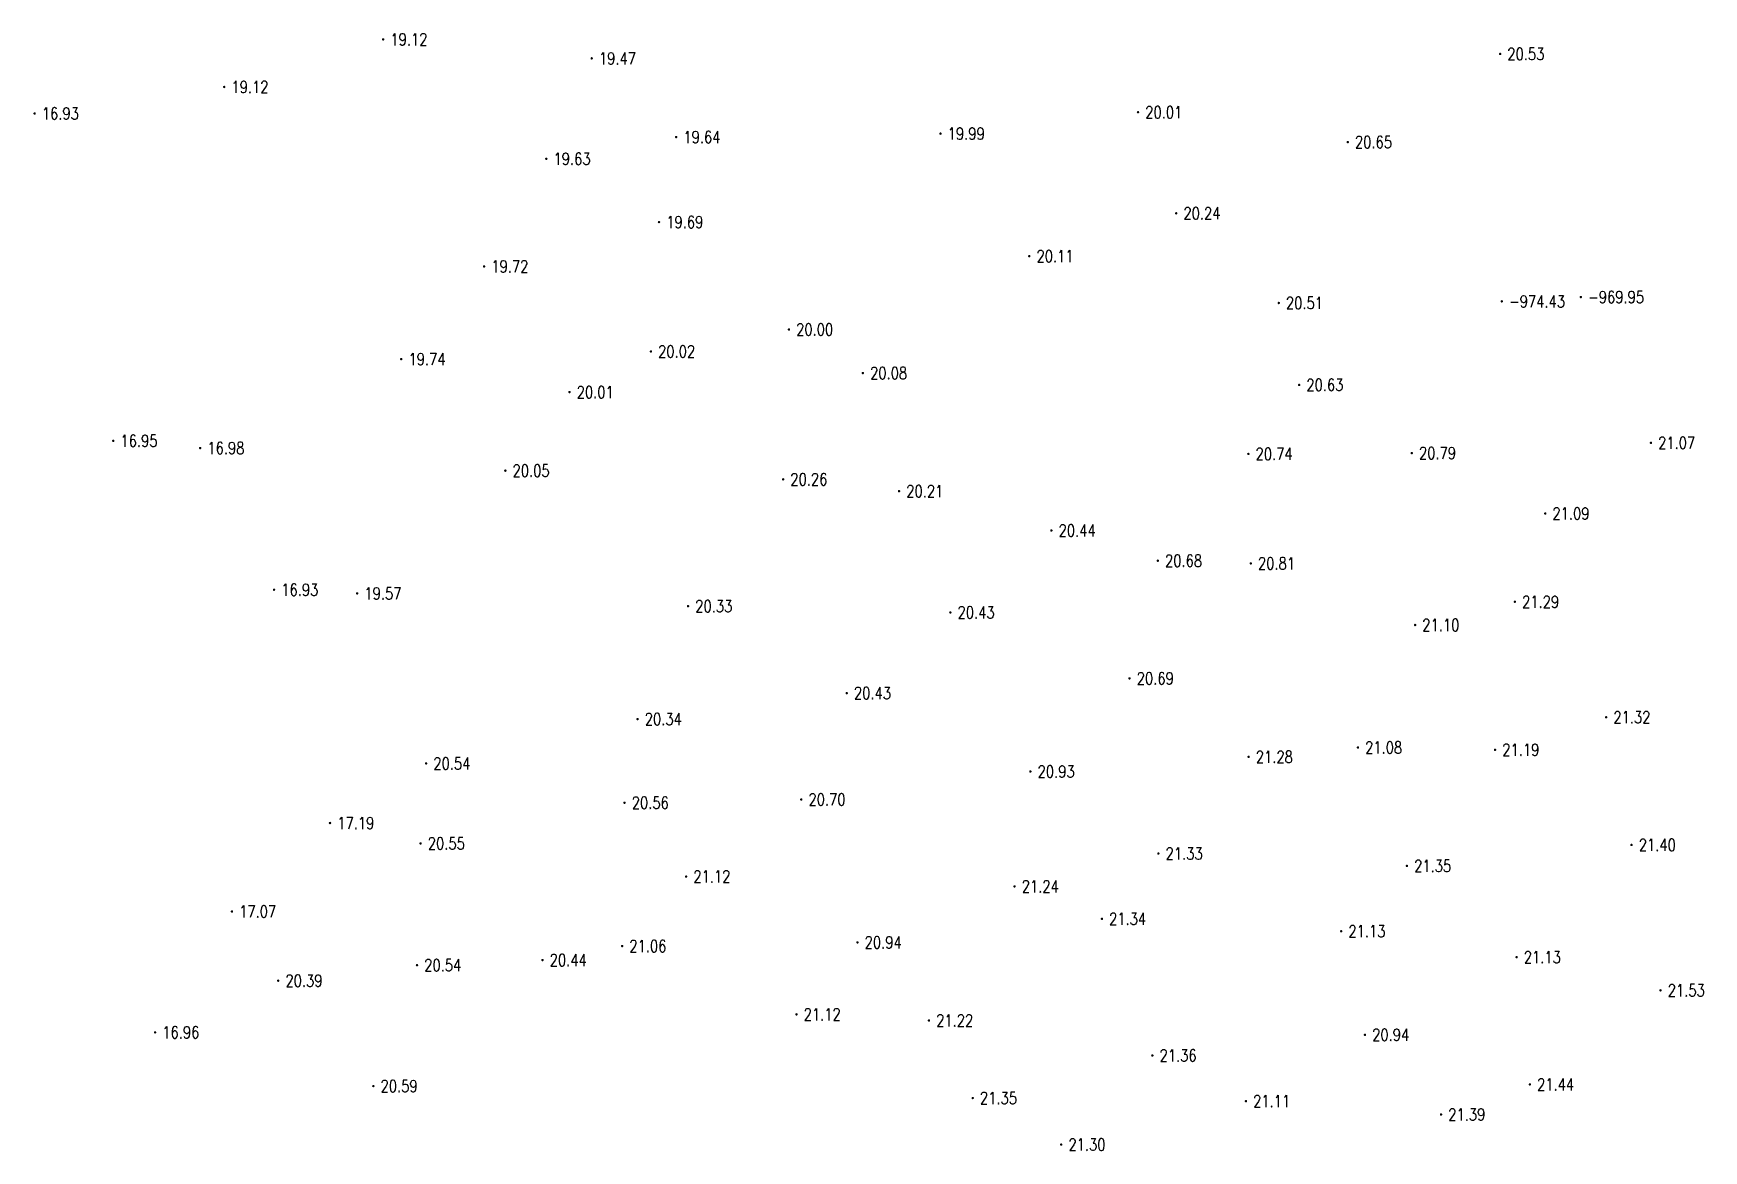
# Model space of a CAD drawing. Extents: x 476861 to 479475, y 2367369 to 2370541.
# Drawn here: x 477134.5 to 477273.5, y 2369047.3 to 2369140.3 of the extents above; entities that cross this region are included whole.
import ezdxf
from ezdxf.enums import TextEntityAlignment as Align

# ---------------------------------------------------------------- set-up
doc = ezdxf.new("R2010")
doc.units = 0
doc.header["$LTSCALE"] = 0.5
doc.layers.get('0').update_dxf_attribs({"linetype": 'CONTINUOUS'})
doc.layers.add('GCD', color=1, linetype='CONTINUOUS')
doc.styles.add('HZ', font='rs.shx', dxfattribs={"width": 0.8, "bigfont": 'hztxt.shx'})

# ---------------------------------------------------------------- blocks, each defined once
blk = doc.blocks.new('GC200')
at = {"linetype": 'Continuous', "const_width": 0.2, "flags": 128}
blk.add_lwpolyline([(-0.1, 0, 1), (0.1, 0, 1)], format="xyb", close=True, dxfattribs=at)

msp = doc.modelspace()

# ---------------------------------------------------------------- block references
at = {"layer": 'GCD', "linetype": 'Continuous'}
ref = msp.add_blockref('GC200', (477163.627, 2369139.833, 19.118), dxfattribs=dict(at, xscale=0.5, yscale=0.5, zscale=0.5))
ref.add_attrib('height', '19.12', dxfattribs={"linetype": 'Continuous', "height": 1, "style": 'HZ', "width": 0.8}).set_placement((477164.227, 2369139.833, 19.118), align=Align.MIDDLE_LEFT)
ref = msp.add_blockref('GC200', (477180.982, 2369138.256, 19.465), dxfattribs=dict(at, xscale=0.5, yscale=0.5, zscale=0.5))
ref.add_attrib('height', '19.47', dxfattribs={"linetype": 'Continuous', "height": 1, "style": 'HZ', "width": 0.8}).set_placement((477181.582, 2369138.256, 19.465), align=Align.MIDDLE_LEFT)
ref = msp.add_blockref('GC200', (477256.589, 2369138.621, 20.53), dxfattribs=dict(at, xscale=0.5, yscale=0.5, zscale=0.5))
ref.add_attrib('height', '20.53', dxfattribs={"linetype": 'Continuous', "height": 1, "style": 'HZ', "width": 0.8}).set_placement((477257.189, 2369138.621, 20.53), align=Align.MIDDLE_LEFT)
ref = msp.add_blockref('GC200', (477150.4, 2369135.873, 19.116), dxfattribs=dict(at, xscale=0.5, yscale=0.5, zscale=0.5))
ref.add_attrib('height', '19.12', dxfattribs={"linetype": 'Continuous', "height": 1, "style": 'HZ', "width": 0.8}).set_placement((477151, 2369135.873, 19.116), align=Align.MIDDLE_LEFT)
ref = msp.add_blockref('GC200', (477134.616, 2369133.662, 16.93), dxfattribs=dict(at, xscale=0.5, yscale=0.5, zscale=0.5))
ref.add_attrib('height', '16.93', dxfattribs={"linetype": 'Continuous', "height": 1, "style": 'HZ', "width": 0.8}).set_placement((477135.216, 2369133.662, 16.93), align=Align.MIDDLE_LEFT)
ref = msp.add_blockref('GC200', (477226.452, 2369133.769, 20.009), dxfattribs=dict(at, xscale=0.5, yscale=0.5, zscale=0.5))
ref.add_attrib('height', '20.01', dxfattribs={"linetype": 'Continuous', "height": 1, "style": 'HZ', "width": 0.8}).set_placement((477227.052, 2369133.769, 20.009), align=Align.MIDDLE_LEFT)
ref = msp.add_blockref('GC200', (477188.015, 2369131.704, 19.638), dxfattribs=dict(at, xscale=0.5, yscale=0.5, zscale=0.5))
ref.add_attrib('height', '19.64', dxfattribs={"linetype": 'Continuous', "height": 1, "style": 'HZ', "width": 0.8}).set_placement((477188.615, 2369131.704, 19.638), align=Align.MIDDLE_LEFT)
ref = msp.add_blockref('GC200', (477210.01, 2369131.989, 19.99), dxfattribs=dict(at, xscale=0.5, yscale=0.5, zscale=0.5))
ref.add_attrib('height', '19.99', dxfattribs={"linetype": 'Continuous', "height": 1, "style": 'HZ', "width": 0.8}).set_placement((477210.61, 2369131.989, 19.99), align=Align.MIDDLE_LEFT)
ref = msp.add_blockref('GC200', (477243.907, 2369131.288, 20.65), dxfattribs=dict(at, xscale=0.5, yscale=0.5, zscale=0.5))
ref.add_attrib('height', '20.65', dxfattribs={"linetype": 'Continuous', "height": 1, "style": 'HZ', "width": 0.8}).set_placement((477244.507, 2369131.288, 20.65), align=Align.MIDDLE_LEFT)
ref = msp.add_blockref('GC200', (477177.204, 2369129.896, 19.625), dxfattribs=dict(at, xscale=0.5, yscale=0.5, zscale=0.5))
ref.add_attrib('height', '19.63', dxfattribs={"linetype": 'Continuous', "height": 1, "style": 'HZ', "width": 0.8}).set_placement((477177.804, 2369129.896, 19.625), align=Align.MIDDLE_LEFT)
ref = msp.add_blockref('GC200', (477186.585, 2369124.628, 19.694), dxfattribs=dict(at, xscale=0.5, yscale=0.5, zscale=0.5))
ref.add_attrib('height', '19.69', dxfattribs={"linetype": 'Continuous', "height": 1, "style": 'HZ', "width": 0.8}).set_placement((477187.185, 2369124.628, 19.694), align=Align.MIDDLE_LEFT)
ref = msp.add_blockref('GC200', (477229.631, 2369125.356, 20.239), dxfattribs=dict(at, xscale=0.5, yscale=0.5, zscale=0.5))
ref.add_attrib('height', '20.24', dxfattribs={"linetype": 'Continuous', "height": 1, "style": 'HZ', "width": 0.8}).set_placement((477230.231, 2369125.356, 20.239), align=Align.MIDDLE_LEFT)
ref = msp.add_blockref('GC200', (477217.403, 2369121.787, 20.114), dxfattribs=dict(at, xscale=0.5, yscale=0.5, zscale=0.5))
ref.add_attrib('height', '20.11', dxfattribs={"linetype": 'Continuous', "height": 1, "style": 'HZ', "width": 0.8}).set_placement((477218.003, 2369121.787, 20.114), align=Align.MIDDLE_LEFT)
ref = msp.add_blockref('GC200', (477172.026, 2369120.937, 19.719), dxfattribs=dict(at, xscale=0.5, yscale=0.5, zscale=0.5))
ref.add_attrib('height', '19.72', dxfattribs={"linetype": 'Continuous', "height": 1, "style": 'HZ', "width": 0.8}).set_placement((477172.626, 2369120.937, 19.719), align=Align.MIDDLE_LEFT)
ref = msp.add_blockref('GC200', (477238.164, 2369117.891, 20.514), dxfattribs=dict(at, xscale=0.5, yscale=0.5, zscale=0.5))
ref.add_attrib('height', '20.51', dxfattribs={"linetype": 'Continuous', "height": 1, "style": 'HZ', "width": 0.8}).set_placement((477238.764, 2369117.891, 20.514), align=Align.MIDDLE_LEFT)
ref = msp.add_blockref('GC200', (477256.731, 2369118.028, -974.431), dxfattribs=dict(at, xscale=0.5, yscale=0.5, zscale=0.5))
ref.add_attrib('height', '-974.43', dxfattribs={"linetype": 'Continuous', "height": 1, "style": 'HZ', "width": 0.8}).set_placement((477257.331, 2369118.028, -974.431), align=Align.MIDDLE_LEFT)
ref = msp.add_blockref('GC200', (477263.309, 2369118.382, -969.95), dxfattribs=dict(at, xscale=0.5, yscale=0.5, zscale=0.5))
ref.add_attrib('height', '-969.95', dxfattribs={"linetype": 'Continuous', "height": 1, "style": 'HZ', "width": 0.8}).set_placement((477263.909, 2369118.382, -969.95), align=Align.MIDDLE_LEFT)
ref = msp.add_blockref('GC200', (477197.396, 2369115.687, 19.997), dxfattribs=dict(at, xscale=0.5, yscale=0.5, zscale=0.5))
ref.add_attrib('height', '20.00', dxfattribs={"linetype": 'Continuous', "height": 1, "style": 'HZ', "width": 0.8}).set_placement((477197.996, 2369115.687, 19.997), align=Align.MIDDLE_LEFT)
ref = msp.add_blockref('GC200', (477165.133, 2369113.223, 19.739), dxfattribs=dict(at, xscale=0.5, yscale=0.5, zscale=0.5))
ref.add_attrib('height', '19.74', dxfattribs={"linetype": 'Continuous', "height": 1, "style": 'HZ', "width": 0.8}).set_placement((477165.733, 2369113.223, 19.739), align=Align.MIDDLE_LEFT)
ref = msp.add_blockref('GC200', (477185.908, 2369113.856, 20.022), dxfattribs=dict(at, xscale=0.5, yscale=0.5, zscale=0.5))
ref.add_attrib('height', '20.02', dxfattribs={"linetype": 'Continuous', "height": 1, "style": 'HZ', "width": 0.8}).set_placement((477186.508, 2369113.856, 20.022), align=Align.MIDDLE_LEFT)
ref = msp.add_blockref('GC200', (477203.553, 2369112.059, 20.076), dxfattribs=dict(at, xscale=0.5, yscale=0.5, zscale=0.5))
ref.add_attrib('height', '20.08', dxfattribs={"linetype": 'Continuous', "height": 1, "style": 'HZ', "width": 0.8}).set_placement((477204.153, 2369112.059, 20.076), align=Align.MIDDLE_LEFT)
ref = msp.add_blockref('GC200', (477179.133, 2369110.471, 20.008), dxfattribs=dict(at, xscale=0.5, yscale=0.5, zscale=0.5))
ref.add_attrib('height', '20.01', dxfattribs={"linetype": 'Continuous', "height": 1, "style": 'HZ', "width": 0.8}).set_placement((477179.733, 2369110.471, 20.008), align=Align.MIDDLE_LEFT)
ref = msp.add_blockref('GC200', (477239.862, 2369111.074, 20.634), dxfattribs=dict(at, xscale=0.5, yscale=0.5, zscale=0.5))
ref.add_attrib('height', '20.63', dxfattribs={"linetype": 'Continuous', "height": 1, "style": 'HZ', "width": 0.8}).set_placement((477240.462, 2369111.074, 20.634), align=Align.MIDDLE_LEFT)
ref = msp.add_blockref('GC200', (477141.162, 2369106.421, 16.948), dxfattribs=dict(at, xscale=0.5, yscale=0.5, zscale=0.5))
ref.add_attrib('height', '16.95', dxfattribs={"linetype": 'Continuous', "height": 1, "style": 'HZ', "width": 0.8}).set_placement((477141.762, 2369106.421, 16.948), align=Align.MIDDLE_LEFT)
ref = msp.add_blockref('GC200', (477269.14, 2369106.248, 21.071), dxfattribs=dict(at, xscale=0.5, yscale=0.5, zscale=0.5))
ref.add_attrib('height', '21.07', dxfattribs={"linetype": 'Continuous', "height": 1, "style": 'HZ', "width": 0.8}).set_placement((477269.74, 2369106.248, 21.071), align=Align.MIDDLE_LEFT)
ref = msp.add_blockref('GC200', (477148.397, 2369105.817, 16.981), dxfattribs=dict(at, xscale=0.5, yscale=0.5, zscale=0.5))
ref.add_attrib('height', '16.98', dxfattribs={"linetype": 'Continuous', "height": 1, "style": 'HZ', "width": 0.8}).set_placement((477148.997, 2369105.817, 16.981), align=Align.MIDDLE_LEFT)
ref = msp.add_blockref('GC200', (477235.635, 2369105.323, 20.739), dxfattribs=dict(at, xscale=0.5, yscale=0.5, zscale=0.5))
ref.add_attrib('height', '20.74', dxfattribs={"linetype": 'Continuous', "height": 1, "style": 'HZ', "width": 0.8}).set_placement((477236.235, 2369105.323, 20.739), align=Align.MIDDLE_LEFT)
ref = msp.add_blockref('GC200', (477249.236, 2369105.396, 20.785), dxfattribs=dict(at, xscale=0.5, yscale=0.5, zscale=0.5))
ref.add_attrib('height', '20.79', dxfattribs={"linetype": 'Continuous', "height": 1, "style": 'HZ', "width": 0.8}).set_placement((477249.836, 2369105.396, 20.785), align=Align.MIDDLE_LEFT)
ref = msp.add_blockref('GC200', (477173.794, 2369103.933, 20.045), dxfattribs=dict(at, xscale=0.5, yscale=0.5, zscale=0.5))
ref.add_attrib('height', '20.05', dxfattribs={"linetype": 'Continuous', "height": 1, "style": 'HZ', "width": 0.8}).set_placement((477174.394, 2369103.933, 20.045), align=Align.MIDDLE_LEFT)
ref = msp.add_blockref('GC200', (477196.915, 2369103.21, 20.256), dxfattribs=dict(at, xscale=0.5, yscale=0.5, zscale=0.5))
ref.add_attrib('height', '20.26', dxfattribs={"linetype": 'Continuous', "height": 1, "style": 'HZ', "width": 0.8}).set_placement((477197.515, 2369103.21, 20.256), align=Align.MIDDLE_LEFT)
ref = msp.add_blockref('GC200', (477206.564, 2369102.228, 20.21), dxfattribs=dict(at, xscale=0.5, yscale=0.5, zscale=0.5))
ref.add_attrib('height', '20.21', dxfattribs={"linetype": 'Continuous', "height": 1, "style": 'HZ', "width": 0.8}).set_placement((477207.164, 2369102.228, 20.21), align=Align.MIDDLE_LEFT)
ref = msp.add_blockref('GC200', (477260.342, 2369100.366, 21.091), dxfattribs=dict(at, xscale=0.5, yscale=0.5, zscale=0.5))
ref.add_attrib('height', '21.09', dxfattribs={"linetype": 'Continuous', "height": 1, "style": 'HZ', "width": 0.8}).set_placement((477260.942, 2369100.366, 21.091), align=Align.MIDDLE_LEFT)
ref = msp.add_blockref('GC200', (477219.243, 2369098.952, 20.439), dxfattribs=dict(at, xscale=0.5, yscale=0.5, zscale=0.5))
ref.add_attrib('height', '20.44', dxfattribs={"linetype": 'Continuous', "height": 1, "style": 'HZ', "width": 0.8}).set_placement((477219.843, 2369098.952, 20.439), align=Align.MIDDLE_LEFT)
ref = msp.add_blockref('GC200', (477228.1, 2369096.44, 20.682), dxfattribs=dict(at, xscale=0.5, yscale=0.5, zscale=0.5))
ref.add_attrib('height', '20.68', dxfattribs={"linetype": 'Continuous', "height": 1, "style": 'HZ', "width": 0.8}).set_placement((477228.7, 2369096.44, 20.682), align=Align.MIDDLE_LEFT)
ref = msp.add_blockref('GC200', (477235.835, 2369096.214, 20.81), dxfattribs=dict(at, xscale=0.5, yscale=0.5, zscale=0.5))
ref.add_attrib('height', '20.81', dxfattribs={"linetype": 'Continuous', "height": 1, "style": 'HZ', "width": 0.8}).set_placement((477236.435, 2369096.214, 20.81), align=Align.MIDDLE_LEFT)
ref = msp.add_blockref('GC200', (477154.543, 2369094.023, 16.929), dxfattribs=dict(at, xscale=0.5, yscale=0.5, zscale=0.5))
ref.add_attrib('height', '16.93', dxfattribs={"linetype": 'Continuous', "height": 1, "style": 'HZ', "width": 0.8}).set_placement((477155.143, 2369094.023, 16.929), align=Align.MIDDLE_LEFT)
ref = msp.add_blockref('GC200', (477161.466, 2369093.718, 19.572), dxfattribs=dict(at, xscale=0.5, yscale=0.5, zscale=0.5))
ref.add_attrib('height', '19.57', dxfattribs={"linetype": 'Continuous', "height": 1, "style": 'HZ', "width": 0.8}).set_placement((477162.066, 2369093.718, 19.572), align=Align.MIDDLE_LEFT)
ref = msp.add_blockref('GC200', (477189.001, 2369092.655, 20.334), dxfattribs=dict(at, xscale=0.5, yscale=0.5, zscale=0.5))
ref.add_attrib('height', '20.33', dxfattribs={"linetype": 'Continuous', "height": 1, "style": 'HZ', "width": 0.8}).set_placement((477189.601, 2369092.655, 20.334), align=Align.MIDDLE_LEFT)
ref = msp.add_blockref('GC200', (477257.816, 2369093.018, 21.29), dxfattribs=dict(at, xscale=0.5, yscale=0.5, zscale=0.5))
ref.add_attrib('height', '21.29', dxfattribs={"linetype": 'Continuous', "height": 1, "style": 'HZ', "width": 0.8}).set_placement((477258.416, 2369093.018, 21.29), align=Align.MIDDLE_LEFT)
ref = msp.add_blockref('GC200', (477210.832, 2369092.134, 20.432), dxfattribs=dict(at, xscale=0.5, yscale=0.5, zscale=0.5))
ref.add_attrib('height', '20.43', dxfattribs={"linetype": 'Continuous', "height": 1, "style": 'HZ', "width": 0.8}).set_placement((477211.432, 2369092.134, 20.432), align=Align.MIDDLE_LEFT)
ref = msp.add_blockref('GC200', (477249.512, 2369091.086, 21.104), dxfattribs=dict(at, xscale=0.5, yscale=0.5, zscale=0.5))
ref.add_attrib('height', '21.10', dxfattribs={"linetype": 'Continuous', "height": 1, "style": 'HZ', "width": 0.8}).set_placement((477250.112, 2369091.086, 21.104), align=Align.MIDDLE_LEFT)
ref = msp.add_blockref('GC200', (477202.207, 2369085.417, 20.427), dxfattribs=dict(at, xscale=0.5, yscale=0.5, zscale=0.5))
ref.add_attrib('height', '20.43', dxfattribs={"linetype": 'Continuous', "height": 1, "style": 'HZ', "width": 0.8}).set_placement((477202.807, 2369085.417, 20.427), align=Align.MIDDLE_LEFT)
ref = msp.add_blockref('GC200', (477225.747, 2369086.641, 20.688), dxfattribs=dict(at, xscale=0.5, yscale=0.5, zscale=0.5))
ref.add_attrib('height', '20.69', dxfattribs={"linetype": 'Continuous', "height": 1, "style": 'HZ', "width": 0.8}).set_placement((477226.347, 2369086.641, 20.688), align=Align.MIDDLE_LEFT)
ref = msp.add_blockref('GC200', (477184.8, 2369083.254, 20.338), dxfattribs=dict(at, xscale=0.5, yscale=0.5, zscale=0.5))
ref.add_attrib('height', '20.34', dxfattribs={"linetype": 'Continuous', "height": 1, "style": 'HZ', "width": 0.8}).set_placement((477185.4, 2369083.254, 20.338), align=Align.MIDDLE_LEFT)
ref = msp.add_blockref('GC200', (477265.415, 2369083.41, 21.319), dxfattribs=dict(at, xscale=0.5, yscale=0.5, zscale=0.5))
ref.add_attrib('height', '21.32', dxfattribs={"linetype": 'Continuous', "height": 1, "style": 'HZ', "width": 0.8}).set_placement((477266.015, 2369083.41, 21.319), align=Align.MIDDLE_LEFT)
ref = msp.add_blockref('GC200', (477235.656, 2369080.109, 21.28), dxfattribs=dict(at, xscale=0.5, yscale=0.5, zscale=0.5))
ref.add_attrib('height', '21.28', dxfattribs={"linetype": 'Continuous', "height": 1, "style": 'HZ', "width": 0.8}).set_placement((477236.256, 2369080.109, 21.28), align=Align.MIDDLE_LEFT)
ref = msp.add_blockref('GC200', (477244.753, 2369080.885, 21.083), dxfattribs=dict(at, xscale=0.5, yscale=0.5, zscale=0.5))
ref.add_attrib('height', '21.08', dxfattribs={"linetype": 'Continuous', "height": 1, "style": 'HZ', "width": 0.8}).set_placement((477245.353, 2369080.885, 21.083), align=Align.MIDDLE_LEFT)
ref = msp.add_blockref('GC200', (477256.168, 2369080.699, 21.193), dxfattribs=dict(at, xscale=0.5, yscale=0.5, zscale=0.5))
ref.add_attrib('height', '21.19', dxfattribs={"linetype": 'Continuous', "height": 1, "style": 'HZ', "width": 0.8}).set_placement((477256.768, 2369080.699, 21.193), align=Align.MIDDLE_LEFT)
ref = msp.add_blockref('GC200', (477167.202, 2369079.561, 20.544), dxfattribs=dict(at, xscale=0.5, yscale=0.5, zscale=0.5))
ref.add_attrib('height', '20.54', dxfattribs={"linetype": 'Continuous', "height": 1, "style": 'HZ', "width": 0.8}).set_placement((477167.802, 2369079.561, 20.544), align=Align.MIDDLE_LEFT)
ref = msp.add_blockref('GC200', (477217.495, 2369078.888, 20.934), dxfattribs=dict(at, xscale=0.5, yscale=0.5, zscale=0.5))
ref.add_attrib('height', '20.93', dxfattribs={"linetype": 'Continuous', "height": 1, "style": 'HZ', "width": 0.8}).set_placement((477218.095, 2369078.888, 20.934), align=Align.MIDDLE_LEFT)
ref = msp.add_blockref('GC200', (477183.717, 2369076.292, 20.555), dxfattribs=dict(at, xscale=0.5, yscale=0.5, zscale=0.5))
ref.add_attrib('height', '20.56', dxfattribs={"linetype": 'Continuous', "height": 1, "style": 'HZ', "width": 0.8}).set_placement((477184.317, 2369076.292, 20.555), align=Align.MIDDLE_LEFT)
ref = msp.add_blockref('GC200', (477198.423, 2369076.563, 20.701), dxfattribs=dict(at, xscale=0.5, yscale=0.5, zscale=0.5))
ref.add_attrib('height', '20.70', dxfattribs={"linetype": 'Continuous', "height": 1, "style": 'HZ', "width": 0.8}).set_placement((477199.023, 2369076.563, 20.701), align=Align.MIDDLE_LEFT)
ref = msp.add_blockref('GC200', (477159.202, 2369074.602, 17.19), dxfattribs=dict(at, xscale=0.5, yscale=0.5, zscale=0.5))
ref.add_attrib('height', '17.19', dxfattribs={"linetype": 'Continuous', "height": 1, "style": 'HZ', "width": 0.8}).set_placement((477159.802, 2369074.602, 17.19), align=Align.MIDDLE_LEFT)
ref = msp.add_blockref('GC200', (477166.742, 2369072.904, 20.55), dxfattribs=dict(at, xscale=0.5, yscale=0.5, zscale=0.5))
ref.add_attrib('height', '20.55', dxfattribs={"linetype": 'Continuous', "height": 1, "style": 'HZ', "width": 0.8}).set_placement((477167.342, 2369072.904, 20.55), align=Align.MIDDLE_LEFT)
ref = msp.add_blockref('GC200', (477228.146, 2369072.057, 21.331), dxfattribs=dict(at, xscale=0.5, yscale=0.5, zscale=0.5))
ref.add_attrib('height', '21.33', dxfattribs={"linetype": 'Continuous', "height": 1, "style": 'HZ', "width": 0.8}).set_placement((477228.746, 2369072.057, 21.331), align=Align.MIDDLE_LEFT)
ref = msp.add_blockref('GC200', (477267.529, 2369072.776, 21.399), dxfattribs=dict(at, xscale=0.5, yscale=0.5, zscale=0.5))
ref.add_attrib('height', '21.40', dxfattribs={"linetype": 'Continuous', "height": 1, "style": 'HZ', "width": 0.8}).set_placement((477268.129, 2369072.776, 21.399), align=Align.MIDDLE_LEFT)
ref = msp.add_blockref('GC200', (477188.843, 2369070.148, 21.117), dxfattribs=dict(at, xscale=0.5, yscale=0.5, zscale=0.5))
ref.add_attrib('height', '21.12', dxfattribs={"linetype": 'Continuous', "height": 1, "style": 'HZ', "width": 0.8}).set_placement((477189.443, 2369070.148, 21.117), align=Align.MIDDLE_LEFT)
ref = msp.add_blockref('GC200', (477248.833, 2369071.029, 21.345), dxfattribs=dict(at, xscale=0.5, yscale=0.5, zscale=0.5))
ref.add_attrib('height', '21.35', dxfattribs={"linetype": 'Continuous', "height": 1, "style": 'HZ', "width": 0.8}).set_placement((477249.433, 2369071.029, 21.345), align=Align.MIDDLE_LEFT)
ref = msp.add_blockref('GC200', (477216.178, 2369069.328, 21.239), dxfattribs=dict(at, xscale=0.5, yscale=0.5, zscale=0.5))
ref.add_attrib('height', '21.24', dxfattribs={"linetype": 'Continuous', "height": 1, "style": 'HZ', "width": 0.8}).set_placement((477216.778, 2369069.328, 21.239), align=Align.MIDDLE_LEFT)
ref = msp.add_blockref('GC200', (477151.039, 2369067.234, 17.069), dxfattribs=dict(at, xscale=0.5, yscale=0.5, zscale=0.5))
ref.add_attrib('height', '17.07', dxfattribs={"linetype": 'Continuous', "height": 1, "style": 'HZ', "width": 0.8}).set_placement((477151.639, 2369067.234, 17.069), align=Align.MIDDLE_LEFT)
ref = msp.add_blockref('GC200', (477223.442, 2369066.627, 21.337), dxfattribs=dict(at, xscale=0.5, yscale=0.5, zscale=0.5))
ref.add_attrib('height', '21.34', dxfattribs={"linetype": 'Continuous', "height": 1, "style": 'HZ', "width": 0.8}).set_placement((477224.042, 2369066.627, 21.337), align=Align.MIDDLE_LEFT)
ref = msp.add_blockref('GC200', (477203.098, 2369064.665, 20.937), dxfattribs=dict(at, xscale=0.5, yscale=0.5, zscale=0.5))
ref.add_attrib('height', '20.94', dxfattribs={"linetype": 'Continuous', "height": 1, "style": 'HZ', "width": 0.8}).set_placement((477203.698, 2369064.665, 20.937), align=Align.MIDDLE_LEFT)
ref = msp.add_blockref('GC200', (477243.362, 2369065.596, 21.134), dxfattribs=dict(at, xscale=0.5, yscale=0.5, zscale=0.5))
ref.add_attrib('height', '21.13', dxfattribs={"linetype": 'Continuous', "height": 1, "style": 'HZ', "width": 0.8}).set_placement((477243.962, 2369065.596, 21.134), align=Align.MIDDLE_LEFT)
ref = msp.add_blockref('GC200', (477176.888, 2369063.196, 20.436), dxfattribs=dict(at, xscale=0.5, yscale=0.5, zscale=0.5))
ref.add_attrib('height', '20.44', dxfattribs={"linetype": 'Continuous', "height": 1, "style": 'HZ', "width": 0.8}).set_placement((477177.488, 2369063.196, 20.436), align=Align.MIDDLE_LEFT)
ref = msp.add_blockref('GC200', (477183.514, 2369064.359, 21.064), dxfattribs=dict(at, xscale=0.5, yscale=0.5, zscale=0.5))
ref.add_attrib('height', '21.06', dxfattribs={"linetype": 'Continuous', "height": 1, "style": 'HZ', "width": 0.8}).set_placement((477184.114, 2369064.359, 21.064), align=Align.MIDDLE_LEFT)
ref = msp.add_blockref('GC200', (477257.959, 2369063.432, 21.132), dxfattribs=dict(at, xscale=0.5, yscale=0.5, zscale=0.5))
ref.add_attrib('height', '21.13', dxfattribs={"linetype": 'Continuous', "height": 1, "style": 'HZ', "width": 0.8}).set_placement((477258.559, 2369063.432, 21.132), align=Align.MIDDLE_LEFT)
ref = msp.add_blockref('GC200', (477166.443, 2369062.767, 20.54), dxfattribs=dict(at, xscale=0.5, yscale=0.5, zscale=0.5))
ref.add_attrib('height', '20.54', dxfattribs={"linetype": 'Continuous', "height": 1, "style": 'HZ', "width": 0.8}).set_placement((477167.043, 2369062.767, 20.54), align=Align.MIDDLE_LEFT)
ref = msp.add_blockref('GC200', (477154.893, 2369061.477, 20.387), dxfattribs=dict(at, xscale=0.5, yscale=0.5, zscale=0.5))
ref.add_attrib('height', '20.39', dxfattribs={"linetype": 'Continuous', "height": 1, "style": 'HZ', "width": 0.8}).set_placement((477155.493, 2369061.477, 20.387), align=Align.MIDDLE_LEFT)
ref = msp.add_blockref('GC200', (477269.941, 2369060.674, 21.527), dxfattribs=dict(at, xscale=0.5, yscale=0.5, zscale=0.5))
ref.add_attrib('height', '21.53', dxfattribs={"linetype": 'Continuous', "height": 1, "style": 'HZ', "width": 0.8}).set_placement((477270.541, 2369060.674, 21.527), align=Align.MIDDLE_LEFT)
ref = msp.add_blockref('GC200', (477198.026, 2369058.675, 21.122), dxfattribs=dict(at, xscale=0.5, yscale=0.5, zscale=0.5))
ref.add_attrib('height', '21.12', dxfattribs={"linetype": 'Continuous', "height": 1, "style": 'HZ', "width": 0.8}).set_placement((477198.626, 2369058.675, 21.122), align=Align.MIDDLE_LEFT)
ref = msp.add_blockref('GC200', (477209.051, 2369058.167, 21.22), dxfattribs=dict(at, xscale=0.5, yscale=0.5, zscale=0.5))
ref.add_attrib('height', '21.22', dxfattribs={"linetype": 'Continuous', "height": 1, "style": 'HZ', "width": 0.8}).set_placement((477209.651, 2369058.167, 21.22), align=Align.MIDDLE_LEFT)
ref = msp.add_blockref('GC200', (477144.643, 2369057.175, 16.955), dxfattribs=dict(at, xscale=0.5, yscale=0.5, zscale=0.5))
ref.add_attrib('height', '16.96', dxfattribs={"linetype": 'Continuous', "height": 1, "style": 'HZ', "width": 0.8}).set_placement((477145.243, 2369057.175, 16.955), align=Align.MIDDLE_LEFT)
ref = msp.add_blockref('GC200', (477245.339, 2369056.968, 20.943), dxfattribs=dict(at, xscale=0.5, yscale=0.5, zscale=0.5))
ref.add_attrib('height', '20.94', dxfattribs={"linetype": 'Continuous', "height": 1, "style": 'HZ', "width": 0.8}).set_placement((477245.939, 2369056.968, 20.943), align=Align.MIDDLE_LEFT)
ref = msp.add_blockref('GC200', (477227.645, 2369055.248, 21.356), dxfattribs=dict(at, xscale=0.5, yscale=0.5, zscale=0.5))
ref.add_attrib('height', '21.36', dxfattribs={"linetype": 'Continuous', "height": 1, "style": 'HZ', "width": 0.8}).set_placement((477228.245, 2369055.248, 21.356), align=Align.MIDDLE_LEFT)
ref = msp.add_blockref('GC200', (477162.809, 2369052.706, 20.59), dxfattribs=dict(at, xscale=0.5, yscale=0.5, zscale=0.5))
ref.add_attrib('height', '20.59', dxfattribs={"linetype": 'Continuous', "height": 1, "style": 'HZ', "width": 0.8}).set_placement((477163.409, 2369052.706, 20.59), align=Align.MIDDLE_LEFT)
ref = msp.add_blockref('GC200', (477259.064, 2369052.839, 21.435), dxfattribs=dict(at, xscale=0.5, yscale=0.5, zscale=0.5))
ref.add_attrib('height', '21.44', dxfattribs={"linetype": 'Continuous', "height": 1, "style": 'HZ', "width": 0.8}).set_placement((477259.664, 2369052.839, 21.435), align=Align.MIDDLE_LEFT)
ref = msp.add_blockref('GC200', (477212.694, 2369051.708, 21.353), dxfattribs=dict(at, xscale=0.5, yscale=0.5, zscale=0.5))
ref.add_attrib('height', '21.35', dxfattribs={"linetype": 'Continuous', "height": 1, "style": 'HZ', "width": 0.8}).set_placement((477213.294, 2369051.708, 21.353), align=Align.MIDDLE_LEFT)
ref = msp.add_blockref('GC200', (477235.432, 2369051.449, 21.11), dxfattribs=dict(at, xscale=0.5, yscale=0.5, zscale=0.5))
ref.add_attrib('height', '21.11', dxfattribs={"linetype": 'Continuous', "height": 1, "style": 'HZ', "width": 0.8}).set_placement((477236.032, 2369051.449, 21.11), align=Align.MIDDLE_LEFT)
ref = msp.add_blockref('GC200', (477251.672, 2369050.333, 21.39), dxfattribs=dict(at, xscale=0.5, yscale=0.5, zscale=0.5))
ref.add_attrib('height', '21.39', dxfattribs={"linetype": 'Continuous', "height": 1, "style": 'HZ', "width": 0.8}).set_placement((477252.272, 2369050.333, 21.39), align=Align.MIDDLE_LEFT)
ref = msp.add_blockref('GC200', (477220.061, 2369047.833, 21.295), dxfattribs=dict(at, xscale=0.5, yscale=0.5, zscale=0.5))
ref.add_attrib('height', '21.30', dxfattribs={"linetype": 'Continuous', "height": 1, "style": 'HZ', "width": 0.8}).set_placement((477220.661, 2369047.833, 21.295), align=Align.MIDDLE_LEFT)

doc.saveas('drawing.dxf')
